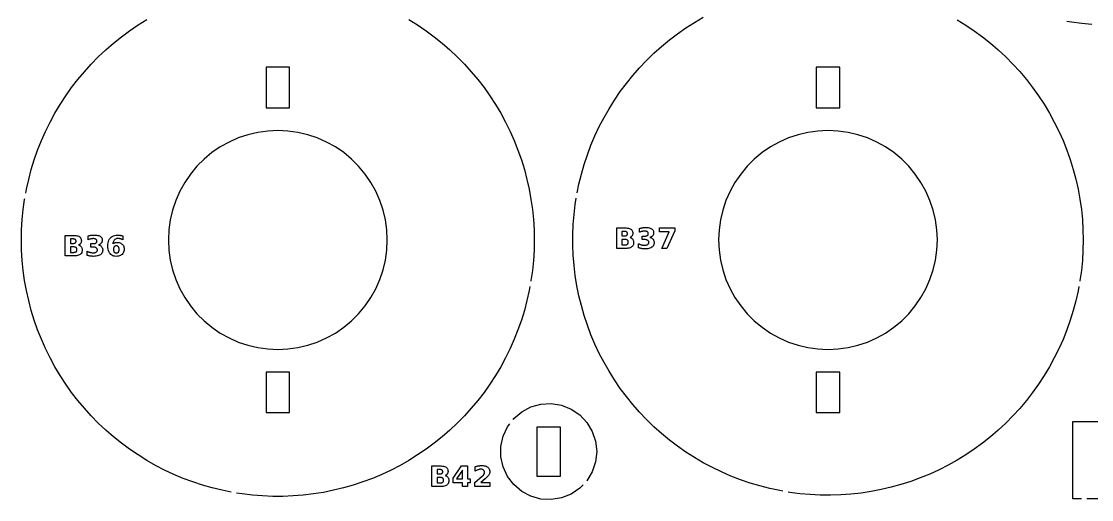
# Model space of a CAD drawing. Header units: millimetres. Extents: x 5 to 293, y 8 to 291.
# Drawn here: x 8.7 to 135.1, y 8.3 to 64.8 of the extents above; entities that cross this region are included whole.
import ezdxf

# ---------------------------------------------------------------- set-up
doc = ezdxf.new("R2010")
doc.units = ezdxf.units.MM
doc.layers.add('CUT', color=1, linetype='CONTINUOUS')
doc.layers.add('ENGRAVE', color=5, linetype='CONTINUOUS')

msp = doc.modelspace()

# ---------------------------------------------------------------- linework, layer by layer
at = {"layer": 'CUT', "color": 1}
for points in [[(9.2224, 44.5379), (9.3031, 44.9838), (9.5645, 46.1598), (9.8724, 47.3244), (10.2264, 48.4758), (10.6258, 49.6122), (11.0702, 50.7319), (11.5587, 51.833), (12.0906, 52.9138), (12.665, 53.9727), (13.2811, 55.0078), (13.9378, 56.0177), (14.6342, 57.0006), (15.3691, 57.9551), (16.1414, 58.8795), (16.9498, 59.7726), (17.7931, 60.6328), (18.6699, 61.4588), (19.5789, 62.2493), (20.5185, 63.0031), (21.4874, 63.7189), (22.484, 64.3955), (23.5067, 65.0321)], [(54.4933, 65.0321), (55.516, 64.3955), (56.5126, 63.7189), (57.4815, 63.0031), (58.4211, 62.2493), (59.3301, 61.4588), (60.2069, 60.6328), (61.0502, 59.7726), (61.8586, 58.8795), (62.6309, 57.9551), (63.3658, 57.0006), (64.0622, 56.0177), (64.7189, 55.0078), (65.335, 53.9727), (65.9094, 52.9138), (66.4413, 51.833), (66.9298, 50.7319), (67.3742, 49.6122), (67.7736, 48.4758), (68.1276, 47.3244), (68.4355, 46.1598), (68.6969, 44.9838), (68.9113, 43.7985), (69.0784, 42.6055), (69.198, 41.4068), (69.2698, 40.2044), (69.2938, 39), (69.2698, 37.7956), (69.198, 36.5932), (69.0784, 35.3945), (68.9113, 34.2015), (68.8996, 34.1368)], [(74.3714, 44.5831), (74.5744, 45.5836), (74.8613, 46.7556), (75.195, 47.9152), (75.5747, 49.0606), (76, 50.1898), (76.4701, 51.3011), (76.9843, 52.3927), (77.5418, 53.4629), (78.1416, 54.5099), (78.7829, 55.5321), (79.4645, 56.5278), (80.1854, 57.4954), (80.9445, 58.4334), (81.7405, 59.3403), (82.5721, 60.2146), (83.4381, 61.0549), (84.3369, 61.8599), (85.2673, 62.6283), (86.2277, 63.3589), (87.2165, 64.0504), (88.2322, 64.7019), (89.2731, 65.3122)], [(119.2504, 65.0122), (120.2789, 64.3813), (121.2814, 63.7096), (122.2562, 62.9984), (123.2017, 62.2488), (124.1165, 61.4619), (124.9991, 60.6391), (125.8481, 59.7816), (126.662, 58.8908), (127.4397, 57.9682), (128.1799, 57.0152), (128.8813, 56.0333), (129.5429, 55.0242), (130.1635, 53.9894), (130.7423, 52.9306), (131.2782, 51.8495), (131.7705, 50.7478), (132.2183, 49.6273), (132.6209, 48.4898), (132.9777, 47.3371), (133.288, 46.171), (133.5515, 44.9935), (133.7676, 43.8064), (133.9361, 42.6115), (134.0566, 41.4109), (134.129, 40.2064), (134.1531, 39), (134.129, 37.7936), (134.0566, 36.5891), (133.9361, 35.3885), (133.7676, 34.1936), (133.7566, 34.133)], [(135.1902, 64.4648), (133.987, 64.5632), (132.7888, 64.7105), (132.2101, 64.8058)], [(33.4791, 9.2159), (32.4269, 9.4279), (31.2564, 9.7126), (30.0982, 10.0437), (28.954, 10.4205), (27.8257, 10.8424), (26.7151, 11.309), (25.6239, 11.8193), (24.5539, 12.3725), (23.5067, 12.9679), (22.484, 13.6045), (21.4874, 14.2811), (20.5185, 14.9969), (19.5789, 15.7507), (18.6699, 16.5412), (17.7931, 17.3672), (16.9498, 18.2274), (16.1414, 19.1205), (15.3691, 20.0449), (14.6342, 20.9994), (13.9378, 21.9823), (13.2811, 22.9922), (12.665, 24.0273), (12.0906, 25.0862), (11.5587, 26.167), (11.0702, 27.2681), (10.6258, 28.3878), (10.2264, 29.5242), (9.8724, 30.6756), (9.5645, 31.8402), (9.3031, 33.0162), (9.0887, 34.2015), (8.9216, 35.3945), (8.802, 36.5932), (8.7302, 37.7956), (8.7062, 39), (8.7302, 40.2044), (8.802, 41.4068), (8.9216, 42.6055), (9.0887, 43.7985), (9.1067, 43.8982)], [(98.6519, 9.33), (98.3025, 9.39), (97.1223, 9.6417), (95.9532, 9.9404), (94.797, 10.2856), (93.6555, 10.6768), (92.5306, 11.1134), (91.4241, 11.5946), (90.3376, 12.1197), (89.2731, 12.6878), (88.2322, 13.2981), (87.2165, 13.9496), (86.2277, 14.6411), (85.2673, 15.3717), (84.3369, 16.1401), (83.4381, 16.9451), (82.5721, 17.7854), (81.7405, 18.6597), (80.9445, 19.5666), (80.1854, 20.5046), (79.4645, 21.4722), (78.7829, 22.4679), (78.1416, 23.4901), (77.5418, 24.5371), (76.9843, 25.6073), (76.4701, 26.6989), (76, 27.8102), (75.5747, 28.9394), (75.195, 30.0848), (74.8613, 31.2444), (74.5744, 32.4164), (74.3345, 33.599), (74.1422, 34.7902), (73.9977, 35.9882), (73.9012, 37.191), (73.8529, 38.3967), (73.8529, 39.6033), (73.9012, 40.809), (73.9977, 42.0118), (74.1422, 43.2098), (74.2605, 43.9427)], [(68.7839, 33.4972), (68.6969, 33.0162), (68.4355, 31.8402), (68.1276, 30.6756), (67.7736, 29.5242), (67.3742, 28.3878), (66.9298, 27.2681), (66.4413, 26.167), (65.9094, 25.0862), (65.335, 24.0273), (64.7189, 22.9922), (64.0622, 21.9823), (63.3658, 20.9994), (62.6309, 20.0449), (61.8586, 19.1205), (61.0502, 18.2274), (60.2069, 17.3672), (59.3301, 16.5412), (58.4211, 15.7507), (57.4815, 14.9969), (56.5126, 14.2811), (55.516, 13.6045), (54.4933, 12.9679), (53.4461, 12.3725), (52.3761, 11.8193), (51.2849, 11.309), (50.1743, 10.8424), (49.046, 10.4205), (47.9018, 10.0437), (46.7436, 9.7126), (45.5731, 9.4279), (44.3922, 9.19), (43.2028, 8.9992), (42.0068, 8.8558), (40.806, 8.7601), (39.6023, 8.7122), (38.3977, 8.7122), (37.194, 8.7601), (35.9932, 8.8558), (34.7972, 8.9992), (34.12, 9.1078)], [(133.6401, 33.4935), (133.5515, 33.0065), (133.288, 31.829), (132.9777, 30.6629), (132.6209, 29.5102), (132.2183, 28.3727), (131.7705, 27.2522), (131.2782, 26.1505), (130.7423, 25.0694), (130.1635, 24.0106), (129.5429, 22.9758), (128.8813, 21.9667), (128.1799, 20.9848), (127.4397, 20.0318), (126.662, 19.1092), (125.8481, 18.2184), (124.9991, 17.3609), (124.1165, 16.5381), (123.2017, 15.7512), (122.2562, 15.0016), (121.2814, 14.2904), (120.2789, 13.6187), (119.2504, 12.9878), (118.1975, 12.3984), (117.1218, 11.8517), (116.0251, 11.3484), (114.9091, 10.8894), (113.7757, 10.4755), (112.6266, 10.1072), (111.4637, 9.7852), (110.2889, 9.51), (109.1039, 9.282), (107.9108, 9.1016), (106.7115, 8.969), (105.5078, 8.8846), (104.3017, 8.8484), (103.0951, 8.8604), (101.8899, 8.9208), (100.6882, 9.0293), (99.4917, 9.1858), (99.2925, 9.22)], [(66.796, 17.793), (66.8797, 17.903), (67.815, 18.6975), (68.8993, 19.2724), (70.0818, 19.6007), (71.3073, 19.6671), (72.5183, 19.4686), (73.6584, 19.0143), (74.6742, 18.3256), (75.5182, 17.4346), (76.1509, 16.3831), (76.5428, 15.2201), (76.6754, 14), (76.5428, 12.7799), (76.1509, 11.6169), (75.5182, 10.5654), (75.5041, 10.5505)], [(75.0571, 10.0786), (74.6742, 9.6744), (73.6584, 8.9857), (72.5183, 8.5314), (71.3073, 8.3329), (70.0818, 8.3993), (68.8993, 8.7276), (67.815, 9.3025), (66.8797, 10.097), (66.137, 11.074), (65.6216, 12.1878), (65.3578, 13.3864), (65.3578, 14.6136), (65.6216, 15.8122), (66.137, 16.926), (66.4027, 17.2755)], [(133.95, 8.425), (132.925, 8.425), (132.925, 17.575), (137.075, 17.575), (137.075, 8.425), (134.6, 8.425)]]:
    msp.add_lwpolyline(points, dxfattribs=at)
for points in [[(37.605, 57.3571), (37.605, 55.2143), (37.605, 54.605), (40.395, 54.605), (40.395, 55.25), (40.395, 57.5), (40.395, 58.7857), (40.395, 59.395), (37.605, 59.395), (37.605, 58.75), (37.605, 57.3571)], [(102.605, 57.0714), (102.605, 55.1429), (102.605, 54.605), (105.395, 54.605), (105.395, 55.1786), (105.395, 57.2143), (105.395, 58.8571), (105.395, 59.395), (102.605, 59.395), (102.605, 58.8214), (102.605, 57.0714)], [(51.7048, 41.3749), (51.4315, 42.5371), (51.0521, 43.669), (50.5699, 44.7611), (49.989, 45.8041), (49.3143, 46.789), (48.5516, 47.7075), (47.7075, 48.5516), (46.789, 49.3143), (45.8041, 49.989), (44.7611, 50.5699), (43.669, 51.0521), (42.5371, 51.4315), (41.3749, 51.7048), (40.1926, 51.8698), (39, 51.9249), (37.8074, 51.8698), (36.6251, 51.7048), (35.4629, 51.4315), (34.331, 51.0521), (33.2389, 50.5699), (32.1959, 49.989), (31.211, 49.3143), (30.2925, 48.5516), (29.4484, 47.7075), (28.6857, 46.789), (28.011, 45.8041), (27.4301, 44.7611), (26.9479, 43.669), (26.5685, 42.5371), (26.2952, 41.3749), (26.1302, 40.1926), (26.0751, 39), (26.1302, 37.8074), (26.2952, 36.6251), (26.5685, 35.4629), (26.9479, 34.331), (27.4301, 33.2389), (28.011, 32.1959), (28.6857, 31.211), (29.4484, 30.2925), (30.2925, 29.4484), (31.211, 28.6857), (32.1959, 28.011), (33.2389, 27.4301), (34.331, 26.9479), (35.4629, 26.5685), (36.6251, 26.2952), (37.8074, 26.1302), (39, 26.0751), (40.1926, 26.1302), (41.3749, 26.2952), (42.5371, 26.5685), (43.669, 26.9479), (44.7611, 27.4301), (45.8041, 28.011), (46.789, 28.6857), (47.7075, 29.4484), (48.5516, 30.2925), (49.3143, 31.211), (49.989, 32.1959), (50.5699, 33.2389), (51.0521, 34.331), (51.4315, 35.4629), (51.7048, 36.6251), (51.8698, 37.8074), (51.9249, 39), (51.8698, 40.1926), (51.7048, 41.3749)], [(116.7048, 41.3749), (116.4315, 42.5371), (116.0521, 43.669), (115.5699, 44.7611), (114.989, 45.8041), (114.3143, 46.789), (113.5516, 47.7075), (112.7075, 48.5516), (111.789, 49.3143), (110.8041, 49.989), (109.7611, 50.5699), (108.669, 51.0521), (107.5371, 51.4315), (106.3749, 51.7048), (105.1926, 51.8698), (104, 51.9249), (102.8074, 51.8698), (101.6251, 51.7048), (100.4629, 51.4315), (99.331, 51.0521), (98.2389, 50.5699), (97.1959, 49.989), (96.211, 49.3143), (95.2925, 48.5516), (94.4484, 47.7075), (93.6857, 46.789), (93.011, 45.8041), (92.4301, 44.7611), (91.9479, 43.669), (91.5685, 42.5371), (91.2952, 41.3749), (91.1302, 40.1926), (91.0751, 39), (91.1302, 37.8074), (91.2952, 36.6251), (91.5685, 35.4629), (91.9479, 34.331), (92.4301, 33.2389), (93.011, 32.1959), (93.6857, 31.211), (94.4484, 30.2925), (95.2925, 29.4484), (96.211, 28.6857), (97.1959, 28.011), (98.2389, 27.4301), (99.331, 26.9479), (100.4629, 26.5685), (101.6251, 26.2952), (102.8074, 26.1302), (104, 26.0751), (105.1926, 26.1302), (106.3749, 26.2952), (107.5371, 26.5685), (108.669, 26.9479), (109.7611, 27.4301), (110.8041, 28.011), (111.789, 28.6857), (112.7075, 29.4484), (113.5516, 30.2925), (114.3143, 31.211), (114.989, 32.1959), (115.5699, 33.2389), (116.0521, 34.331), (116.4315, 35.4629), (116.7048, 36.6251), (116.8698, 37.8074), (116.9249, 39), (116.8698, 40.1926), (116.7048, 41.3749)], [(37.605, 22.75), (37.605, 19.2143), (37.605, 18.605), (40.395, 18.605), (40.395, 19.25), (40.395, 22.7857), (40.395, 23.395), (37.605, 23.395), (37.605, 22.75)], [(102.605, 22.8214), (102.605, 19.1429), (102.605, 18.605), (105.395, 18.605), (105.395, 19.1786), (105.395, 22.8571), (105.395, 23.395), (102.605, 23.395), (102.605, 22.8214)], [(72.395, 11.105), (72.395, 16.895), (69.605, 16.895), (69.605, 11.105), (72.395, 11.105)]]:
    msp.add_lwpolyline(points, close=True, dxfattribs=at)
at = {"layer": 'ENGRAVE', "color": 5}
for points in [[(83.0353, 39.285), (83.1074, 39.256), (83.1729, 39.2219), (83.2319, 39.1825), (83.2843, 39.138), (83.3302, 39.0882), (83.3692, 39.0335), (83.4012, 38.974), (83.426, 38.9098), (83.4437, 38.8408), (83.4544, 38.7671), (83.4579, 38.6886), (83.4503, 38.573), (83.4272, 38.467), (83.3888, 38.3706), (83.335, 38.2839), (83.2658, 38.2068), (83.1812, 38.1393), (83.082, 38.0819), (82.9686, 38.0349), (82.8411, 37.9983), (82.6995, 37.9722), (82.5438, 37.9565), (82.374, 37.9513), (82.3115, 37.9522), (82.2491, 37.9547), (82.1866, 37.9588), (82.124, 37.9647), (82.0614, 37.9722), (81.9988, 37.9814), (81.9362, 37.9923), (81.8739, 38.0048), (81.8118, 38.0191), (81.75, 38.035), (81.6883, 38.0525), (81.6269, 38.0718), (81.6269, 38.5552), (81.6854, 38.5271), (81.7438, 38.5014), (81.8021, 38.478), (81.8602, 38.4571), (81.9182, 38.4386), (81.976, 38.4225), (82.0336, 38.4088), (82.0909, 38.3976), (82.1479, 38.3889), (82.2046, 38.3827), (82.261, 38.379), (82.317, 38.3777), (82.3968, 38.3801), (82.4701, 38.3873), (82.5369, 38.3993), (82.5973, 38.4161), (82.6512, 38.4377), (82.6987, 38.464), (82.7392, 38.4948), (82.7724, 38.5298), (82.7982, 38.569), (82.8166, 38.6123), (82.8276, 38.6598), (82.8313, 38.7114), (82.8275, 38.7645), (82.8162, 38.8131), (82.7973, 38.8573), (82.7709, 38.897), (82.7369, 38.9322), (82.6954, 38.9629), (82.6465, 38.989), (82.5904, 39.0103), (82.5272, 39.027), (82.4567, 39.0388), (82.379, 39.0459), (82.2942, 39.0483), (82.0436, 39.0483), (82.0436, 39.452), (82.3072, 39.452), (82.3825, 39.454), (82.4512, 39.4602), (82.5131, 39.4705), (82.5684, 39.4849), (82.6169, 39.5034), (82.6588, 39.526), (82.6941, 39.5529), (82.723, 39.584), (82.7455, 39.6194), (82.7615, 39.6591), (82.7711, 39.7031), (82.7743, 39.7514), (82.7712, 39.7963), (82.7619, 39.8377), (82.7463, 39.8756), (82.7244, 39.9099), (82.6964, 39.9407), (82.662, 39.9679), (82.622, 39.9913), (82.5769, 40.0104), (82.5265, 40.0253), (82.4711, 40.0359), (82.4104, 40.0423), (82.3447, 40.0444), (82.2941, 40.0435), (82.2434, 40.0406), (82.1925, 40.0359), (82.1414, 40.0292), (82.0901, 40.0207), (82.0387, 40.0102), (81.9872, 39.9979), (81.9358, 39.9838), (81.8845, 39.9679), (81.8332, 39.9502), (81.7821, 39.9307), (81.7311, 39.9093), (81.7311, 40.3683), (81.7928, 40.3849), (81.8544, 40.4001), (81.9158, 40.4139), (81.977, 40.4262), (82.038, 40.437), (82.0989, 40.4464), (82.1595, 40.4544), (82.2197, 40.4609), (82.2796, 40.466), (82.3391, 40.4696), (82.3982, 40.4718), (82.457, 40.4725), (82.6082, 40.4682), (82.7462, 40.4552), (82.871, 40.4336), (82.9825, 40.4034), (83.0808, 40.3645), (83.1658, 40.317), (83.2377, 40.2609), (83.2964, 40.196), (83.3422, 40.1223), (83.3748, 40.04), (83.3944, 39.9489), (83.401, 39.8491), (83.3979, 39.7802), (83.3885, 39.7155), (83.3729, 39.6552), (83.3511, 39.5992), (83.323, 39.5474), (83.2887, 39.5), (83.2483, 39.4569), (83.2019, 39.4183), (83.1495, 39.3842), (83.0912, 39.3546), (83.0269, 39.3294), (82.9566, 39.3087), (83.0353, 39.285)], [(15.6951, 38.2904), (15.7396, 38.2461), (15.7791, 38.1962), (15.8129, 38.1416), (15.8405, 38.083), (15.8621, 38.0204), (15.8774, 37.9539), (15.8867, 37.8833), (15.8897, 37.8088), (15.8831, 37.6966), (15.8633, 37.5944), (15.8303, 37.502), (15.7841, 37.4197), (15.7247, 37.3472), (15.6521, 37.2847), (15.566, 37.232), (15.4662, 37.1889), (15.3526, 37.1554), (15.2253, 37.1314), (15.0842, 37.117), (14.9294, 37.1122), (13.8894, 37.1122), (13.8894, 39.5422), (14.8302, 39.5422), (14.9911, 39.538), (15.1366, 39.5252), (15.2666, 39.504), (15.381, 39.4742), (15.48, 39.436), (15.5634, 39.3892), (15.6328, 39.3331), (15.6895, 39.2668), (15.7337, 39.1903), (15.7652, 39.1035), (15.7841, 39.0065), (15.7904, 38.8993), (15.7881, 38.8417), (15.7812, 38.7869), (15.7697, 38.7351), (15.7536, 38.6863), (15.7328, 38.6404), (15.7074, 38.5974), (15.6777, 38.5577), (15.6438, 38.5215), (15.6057, 38.489), (15.5635, 38.46), (15.5171, 38.4345), (15.4666, 38.4127), (15.5313, 38.3904), (15.591, 38.3626), (15.6456, 38.3293), (15.6951, 38.2904)], [(17.9609, 38.3697), (18.0264, 38.3356), (18.0854, 38.2962), (18.1378, 38.2517), (18.1837, 38.2019), (18.2227, 38.1472), (18.2547, 38.0877), (18.2795, 38.0235), (18.2973, 37.9545), (18.3079, 37.8808), (18.3115, 37.8023), (18.3038, 37.6867), (18.2807, 37.5807), (18.2423, 37.4843), (18.1885, 37.3976), (18.1193, 37.3205), (18.0348, 37.253), (17.9355, 37.1956), (17.8221, 37.1486), (17.6946, 37.112), (17.553, 37.0859), (17.3973, 37.0702), (17.2275, 37.065), (17.1651, 37.0659), (17.1026, 37.0684), (17.0401, 37.0726), (16.9776, 37.0784), (16.915, 37.0859), (16.8523, 37.0951), (16.7898, 37.106), (16.7275, 37.1186), (16.6654, 37.1328), (16.6035, 37.1487), (16.5418, 37.1662), (16.4804, 37.1855), (16.4804, 37.6689), (16.5389, 37.6408), (16.5973, 37.6151), (16.6556, 37.5918), (16.7137, 37.5708), (16.7717, 37.5523), (16.8295, 37.5362), (16.8872, 37.5225), (16.9445, 37.5113), (17.0015, 37.5026), (17.0581, 37.4964), (17.1145, 37.4927), (17.1705, 37.4915), (17.2503, 37.4939), (17.3236, 37.501), (17.3905, 37.513), (17.4508, 37.5298), (17.5047, 37.5514), (17.5522, 37.5777), (17.5927, 37.6086), (17.6259, 37.6435), (17.6517, 37.6827), (17.6701, 37.726), (17.6812, 37.7735), (17.6848, 37.8251), (17.6811, 37.8782), (17.6697, 37.9268), (17.6509, 37.971), (17.6244, 38.0107), (17.5905, 38.0459), (17.5489, 38.0766), (17.5, 38.1027), (17.444, 38.1241), (17.3807, 38.1407), (17.3102, 38.1525), (17.2326, 38.1597), (17.1477, 38.162), (16.8971, 38.162), (16.8971, 38.5657), (17.1608, 38.5657), (17.2361, 38.5677), (17.3047, 38.5739), (17.3666, 38.5842), (17.4219, 38.5986), (17.4705, 38.6171), (17.5123, 38.6397), (17.5476, 38.6666), (17.5765, 38.6977), (17.599, 38.7331), (17.615, 38.7728), (17.6247, 38.8168), (17.6279, 38.8652), (17.6248, 38.91), (17.6154, 38.9514), (17.5998, 38.9893), (17.578, 39.0236), (17.5499, 39.0544), (17.5156, 39.0816), (17.4756, 39.105), (17.4304, 39.1241), (17.3801, 39.139), (17.3246, 39.1496), (17.264, 39.156), (17.1982, 39.1581), (17.1476, 39.1572), (17.0969, 39.1543), (17.046, 39.1496), (16.9949, 39.1429), (16.9437, 39.1344), (16.8922, 39.1239), (16.8407, 39.1116), (16.7893, 39.0975), (16.738, 39.0816), (16.6868, 39.0639), (16.6356, 39.0444), (16.5846, 39.023), (16.5846, 39.482), (16.6463, 39.4987), (16.7079, 39.5138), (16.7693, 39.5276), (16.8305, 39.5399), (16.8916, 39.5507), (16.9524, 39.5601), (17.013, 39.5681), (17.0732, 39.5746), (17.1331, 39.5797), (17.1926, 39.5833), (17.2517, 39.5855), (17.3105, 39.5862), (17.4618, 39.5819), (17.5998, 39.5689), (17.7245, 39.5473), (17.836, 39.5171), (17.9343, 39.4782), (18.0193, 39.4307), (18.0912, 39.3746), (18.15, 39.3097), (18.1957, 39.236), (18.2284, 39.1537), (18.248, 39.0626), (18.2545, 38.9628), (18.2514, 38.8939), (18.242, 38.8293), (18.2264, 38.7689), (18.2046, 38.7129), (18.1765, 38.6611), (18.1422, 38.6137), (18.1018, 38.5706), (18.0554, 38.532), (18.003, 38.4979), (17.9447, 38.4683), (17.8804, 38.4431), (17.8102, 38.4224), (17.8888, 38.3987), (17.9609, 38.3697)], [(20.6399, 39.0529), (20.5898, 39.0741), (20.5408, 39.0932), (20.4927, 39.1102), (20.4456, 39.125), (20.3996, 39.1378), (20.3542, 39.1485), (20.3091, 39.1572), (20.2645, 39.164), (20.2202, 39.1689), (20.1762, 39.1718), (20.1326, 39.1728), (20.0428, 39.1685), (19.9597, 39.1555), (19.8836, 39.1339), (19.8143, 39.1037), (19.752, 39.0648), (19.6964, 39.0173), (19.648, 38.9613), (19.6067, 38.897), (19.5727, 38.8243), (19.546, 38.7432), (19.5264, 38.6537), (19.5141, 38.5559), (19.5504, 38.5814), (19.5877, 38.6046), (19.626, 38.6257), (19.6653, 38.6445), (19.7056, 38.6611), (19.7469, 38.6755), (19.7893, 38.6877), (19.833, 38.6977), (19.8779, 38.7054), (19.9241, 38.711), (19.9716, 38.7143), (20.0203, 38.7154), (20.1406, 38.7094), (20.2528, 38.6912), (20.357, 38.6609), (20.4533, 38.6185), (20.5415, 38.564), (20.6217, 38.4973), (20.6916, 38.4209), (20.7488, 38.3369), (20.7932, 38.2454), (20.825, 38.1465), (20.8441, 38.04), (20.8504, 37.926), (20.8433, 37.8001), (20.822, 37.6829), (20.7865, 37.5743), (20.7368, 37.4743), (20.673, 37.3829), (20.5949, 37.3002), (20.5049, 37.2283), (20.4052, 37.1696), (20.2958, 37.1238), (20.1768, 37.0912), (20.048, 37.0716), (19.9097, 37.065), (19.7577, 37.0739), (19.6177, 37.1006), (19.4895, 37.145), (19.3733, 37.2072), (19.2689, 37.2871), (19.1764, 37.3848), (19.0971, 37.4989), (19.0322, 37.6278), (18.9817, 37.7716), (18.9457, 37.9303), (18.924, 38.1038), (18.9168, 38.2922), (18.9252, 38.4858), (18.9505, 38.665), (18.9927, 38.83), (19.0517, 38.9805), (19.1276, 39.1168), (19.2204, 39.2387), (19.3278, 39.3439), (19.4478, 39.4299), (19.5803, 39.4969), (19.7253, 39.5447), (19.8828, 39.5734), (20.0529, 39.5829), (20.1085, 39.5822), (20.1636, 39.58), (20.2181, 39.5764), (20.2721, 39.5714), (20.3255, 39.5648), (20.3784, 39.5569), (20.4309, 39.5475), (20.4833, 39.5366), (20.5355, 39.5243), (20.5875, 39.5106), (20.6393, 39.4954), (20.6909, 39.4788), (20.6909, 39.0295), (20.6399, 39.0529)], [(80.8416, 39.1767), (80.8861, 39.1324), (80.9255, 39.0825), (80.9593, 39.0279), (80.987, 38.9693), (81.0085, 38.9067), (81.0239, 38.8402), (81.0331, 38.7696), (81.0362, 38.6951), (81.0296, 38.5829), (81.0098, 38.4806), (80.9768, 38.3883), (80.9306, 38.306), (80.8712, 38.2335), (80.7986, 38.171), (80.7125, 38.1183), (80.6127, 38.0752), (80.4991, 38.0416), (80.3718, 38.0177), (80.2307, 38.0033), (80.0759, 37.9985), (79.0359, 37.9985), (79.0359, 40.4285), (79.9766, 40.4285), (80.1376, 40.4243), (80.2831, 40.4115), (80.413, 40.3903), (80.5275, 40.3605), (80.6264, 40.3223), (80.7099, 40.2755), (80.7792, 40.2194), (80.836, 40.1531), (80.8802, 40.0766), (80.9117, 39.9898), (80.9306, 39.8928), (80.9369, 39.7856), (80.9346, 39.728), (80.9277, 39.6732), (80.9162, 39.6214), (80.9, 39.5726), (80.8793, 39.5267), (80.8539, 39.4837), (80.8242, 39.444), (80.7902, 39.4078), (80.7522, 39.3753), (80.71, 39.3463), (80.6636, 39.3208), (80.613, 39.299), (80.6778, 39.2767), (80.7374, 39.2489), (80.7921, 39.2156), (80.8416, 39.1767)], [(80.1394, 39.504), (80.1748, 39.5167), (80.2063, 39.533), (80.2338, 39.5529), (80.2572, 39.5763), (80.2763, 39.6032), (80.2912, 39.6334), (80.3018, 39.6672), (80.3082, 39.7043), (80.3103, 39.7449), (80.3082, 39.7851), (80.3018, 39.8219), (80.2912, 39.8554), (80.2763, 39.8856), (80.2572, 39.9126), (80.2338, 39.9362), (80.2063, 39.9563), (80.1748, 39.9728), (80.1394, 39.9856), (80.1, 39.9948), (80.0566, 40.0003), (80.0092, 40.0021), (79.6625, 40.0021), (79.6625, 39.4878), (80.0092, 39.4878), (80.0566, 39.4896), (80.1, 39.495), (80.1394, 39.504)], [(85.9106, 40.0753), (84.9633, 37.9985), (84.353, 37.9985), (85.2498, 39.9679), (84.0796, 39.9679), (84.0796, 40.4285), (85.9106, 40.4285), (85.9106, 40.0753)], [(14.9929, 38.6178), (15.0284, 38.6304), (15.0598, 38.6467), (15.0873, 38.6666), (15.1107, 38.69), (15.1298, 38.7169), (15.1447, 38.7472), (15.1553, 38.7809), (15.1617, 38.818), (15.1638, 38.8586), (15.1617, 38.8988), (15.1553, 38.9356), (15.1447, 38.9691), (15.1298, 38.9993), (15.1107, 39.0263), (15.0873, 39.0499), (15.0598, 39.07), (15.0284, 39.0865), (14.9929, 39.0993), (14.9535, 39.1085), (14.9101, 39.114), (14.8627, 39.1158), (14.516, 39.1158), (14.516, 38.6015), (14.8627, 38.6015), (14.9101, 38.6033), (14.9535, 38.6087), (14.9929, 38.6178)], [(15.094, 37.5741), (15.1335, 37.594), (15.1679, 37.6184), (15.197, 37.6473), (15.2208, 37.6806), (15.2393, 37.7185), (15.2525, 37.7609), (15.2605, 37.8078), (15.2631, 37.8593), (15.2605, 37.9097), (15.2526, 37.9558), (15.2395, 37.9974), (15.2211, 38.0347), (15.1975, 38.0676), (15.1687, 38.0961), (15.1346, 38.1202), (15.0951, 38.14), (15.0503, 38.1553), (15.0002, 38.1663), (14.9447, 38.1729), (14.8839, 38.175), (14.516, 38.175), (14.516, 37.5387), (14.8839, 37.5387), (14.9442, 37.5409), (14.9993, 37.5475), (15.0493, 37.5586), (15.094, 37.5741)], [(19.8157, 38.2999), (19.7723, 38.2851), (19.7335, 38.2644), (19.6993, 38.2377), (19.6696, 38.2052), (19.6445, 38.1667), (19.6239, 38.1222), (19.6079, 38.0719), (19.5965, 38.0156), (19.5897, 37.9534), (19.5874, 37.8853), (19.5897, 37.8172), (19.5965, 37.755), (19.6079, 37.6988), (19.6239, 37.6484), (19.6445, 37.604), (19.6696, 37.5655), (19.6993, 37.5329), (19.7335, 37.5063), (19.7723, 37.4856), (19.8157, 37.4707), (19.8636, 37.4619), (19.9162, 37.4589), (19.9692, 37.4619), (20.0175, 37.4707), (20.0612, 37.4856), (20.1003, 37.5063), (20.1346, 37.5329), (20.1644, 37.5655), (20.1895, 37.604), (20.21, 37.6484), (20.226, 37.6988), (20.2374, 37.755), (20.2443, 37.8172), (20.2466, 37.8853), (20.2443, 37.9534), (20.2374, 38.0156), (20.226, 38.0719), (20.21, 38.1222), (20.1895, 38.1667), (20.1644, 38.2052), (20.1346, 38.2377), (20.1003, 38.2644), (20.0612, 38.2851), (20.0175, 38.2999), (19.9692, 38.3088), (19.9162, 38.3118), (19.8636, 38.3088), (19.8157, 38.2999)], [(80.2405, 38.4604), (80.28, 38.4803), (80.3144, 38.5047), (80.3434, 38.5335), (80.3673, 38.5669), (80.3858, 38.6048), (80.399, 38.6472), (80.4069, 38.6941), (80.4096, 38.7456), (80.4069, 38.796), (80.3991, 38.8421), (80.386, 38.8837), (80.3676, 38.921), (80.344, 38.9539), (80.3152, 38.9824), (80.281, 39.0065), (80.2416, 39.0263), (80.1968, 39.0416), (80.1466, 39.0526), (80.0911, 39.0591), (80.0303, 39.0613), (79.6625, 39.0613), (79.6625, 38.4249), (80.0303, 38.4249), (80.0907, 38.4272), (80.1458, 38.4338), (80.1957, 38.4449), (80.2405, 38.4604)], [(58.9658, 11.0956), (59.0153, 11.0567), (59.0598, 11.0124), (59.0992, 10.9625), (59.133, 10.9079), (59.1607, 10.8493), (59.1822, 10.7867), (59.1976, 10.7202), (59.2068, 10.6497), (59.2099, 10.5752), (59.2033, 10.4629), (59.1835, 10.3607), (59.1505, 10.2683), (59.1043, 10.186), (59.0449, 10.1135), (58.9723, 10.0511), (58.8862, 9.9983), (58.7864, 9.9552), (58.6728, 9.9217), (58.5455, 9.8977), (58.4044, 9.8833), (58.2496, 9.8785), (57.2096, 9.8785), (57.2096, 12.3085), (58.1503, 12.3085), (58.3113, 12.3043), (58.4568, 12.2916), (58.5867, 12.2703), (58.7012, 12.2406), (58.8001, 12.2023), (58.8836, 12.1556), (58.953, 12.0994), (59.0097, 12.0331), (59.0539, 11.9566), (59.0854, 11.8698), (59.1043, 11.7728), (59.1106, 11.6656), (59.1083, 11.608), (59.1014, 11.5533), (59.0899, 11.5015), (59.0737, 11.4526), (59.053, 11.4067), (59.0276, 11.3637), (58.9979, 11.324), (58.964, 11.2879), (58.9259, 11.2553), (58.8837, 11.2263), (58.8373, 11.2009), (58.7867, 11.179), (58.8515, 11.1567), (58.9112, 11.1289), (58.9658, 11.0956)], [(58.2737, 11.375), (58.3131, 11.3841), (58.3485, 11.3967), (58.38, 11.413), (58.4075, 11.4329), (58.4309, 11.4563), (58.45, 11.4832), (58.4649, 11.5135), (58.4755, 11.5472), (58.4819, 11.5844), (58.484, 11.625), (58.4819, 11.6651), (58.4755, 11.7019), (58.4649, 11.7354), (58.45, 11.7657), (58.4309, 11.7926), (58.4075, 11.8162), (58.38, 11.8363), (58.3485, 11.8528), (58.3131, 11.8656), (58.2737, 11.8748), (58.2303, 11.8803), (58.1829, 11.8821), (57.8362, 11.8821), (57.8362, 11.3678), (58.1829, 11.3678), (58.2303, 11.3696), (58.2737, 11.375)], [(61.744, 10.7753), (61.744, 10.3212), (61.3973, 10.3212), (61.3973, 9.8785), (60.8048, 9.8785), (60.8048, 10.3212), (59.7274, 10.3212), (59.7274, 10.8584), (60.7007, 12.3085), (61.3973, 12.3085), (61.3973, 10.7753), (61.744, 10.7753)], [(60.8048, 11.7926), (60.118, 10.7753), (60.8048, 10.7753), (60.8048, 11.7926)], [(64.0599, 9.8785), (62.294, 9.8785), (62.294, 10.3391), (63.181, 11.122), (63.2189, 11.1577), (63.2533, 11.1931), (63.2844, 11.2282), (63.3119, 11.2631), (63.3361, 11.2977), (63.3568, 11.332), (63.3742, 11.3664), (63.3884, 11.4013), (63.3995, 11.4366), (63.4074, 11.4723), (63.4122, 11.5085), (63.4137, 11.5452), (63.4106, 11.6003), (63.401, 11.6517), (63.3851, 11.6994), (63.3628, 11.7434), (63.3341, 11.7837), (63.299, 11.8203), (63.2587, 11.8521), (63.2141, 11.8781), (63.1653, 11.8984), (63.1124, 11.9129), (63.0552, 11.9215), (62.9938, 11.9244), (62.9442, 11.9227), (62.8931, 11.9175), (62.8404, 11.9088), (62.7862, 11.8966), (62.7305, 11.8809), (62.6732, 11.8618), (62.6145, 11.8392), (62.5544, 11.8132), (62.4929, 11.7839), (62.4301, 11.7511), (62.366, 11.7149), (62.3005, 11.6754), (62.3005, 12.2093), (62.3709, 12.2317), (62.441, 12.2522), (62.5108, 12.2709), (62.5804, 12.2878), (62.6497, 12.3027), (62.7188, 12.3159), (62.7874, 12.3271), (62.8557, 12.3362), (62.9234, 12.3433), (62.9908, 12.3484), (63.0576, 12.3515), (63.124, 12.3525), (63.264, 12.3472), (63.3932, 12.3312), (63.5116, 12.3045), (63.6192, 12.2671), (63.716, 12.2191), (63.8019, 12.1604), (63.8758, 12.0922), (63.9362, 12.0156), (63.9832, 11.9305), (64.0168, 11.8371), (64.0369, 11.7352), (64.0436, 11.625), (64.0408, 11.5595), (64.0322, 11.4956), (64.018, 11.4331), (63.9981, 11.3721), (63.9724, 11.3127), (63.9411, 11.2547), (63.9006, 11.1942), (63.8476, 11.1273), (63.782, 11.0539), (63.7038, 10.974), (63.6131, 10.8877), (63.5098, 10.7949), (62.9906, 10.3391), (64.0599, 10.3391), (64.0599, 9.8785)], [(58.3695, 10.3249), (58.4142, 10.3404), (58.4537, 10.3604), (58.4881, 10.3847), (58.5172, 10.4136), (58.541, 10.4469), (58.5595, 10.4848), (58.5727, 10.5272), (58.5806, 10.5742), (58.5833, 10.6256), (58.5807, 10.676), (58.5728, 10.7221), (58.5597, 10.7637), (58.5413, 10.801), (58.5177, 10.8339), (58.4889, 10.8624), (58.4547, 10.8865), (58.4153, 10.9063), (58.3705, 10.9216), (58.3203, 10.9326), (58.2649, 10.9392), (58.204, 10.9414), (57.8362, 10.9414), (57.8362, 10.305), (58.204, 10.305), (58.2644, 10.3072), (58.3195, 10.3138), (58.3695, 10.3249)]]:
    msp.add_lwpolyline(points, close=True, dxfattribs=at)

doc.saveas('drawing.dxf')
